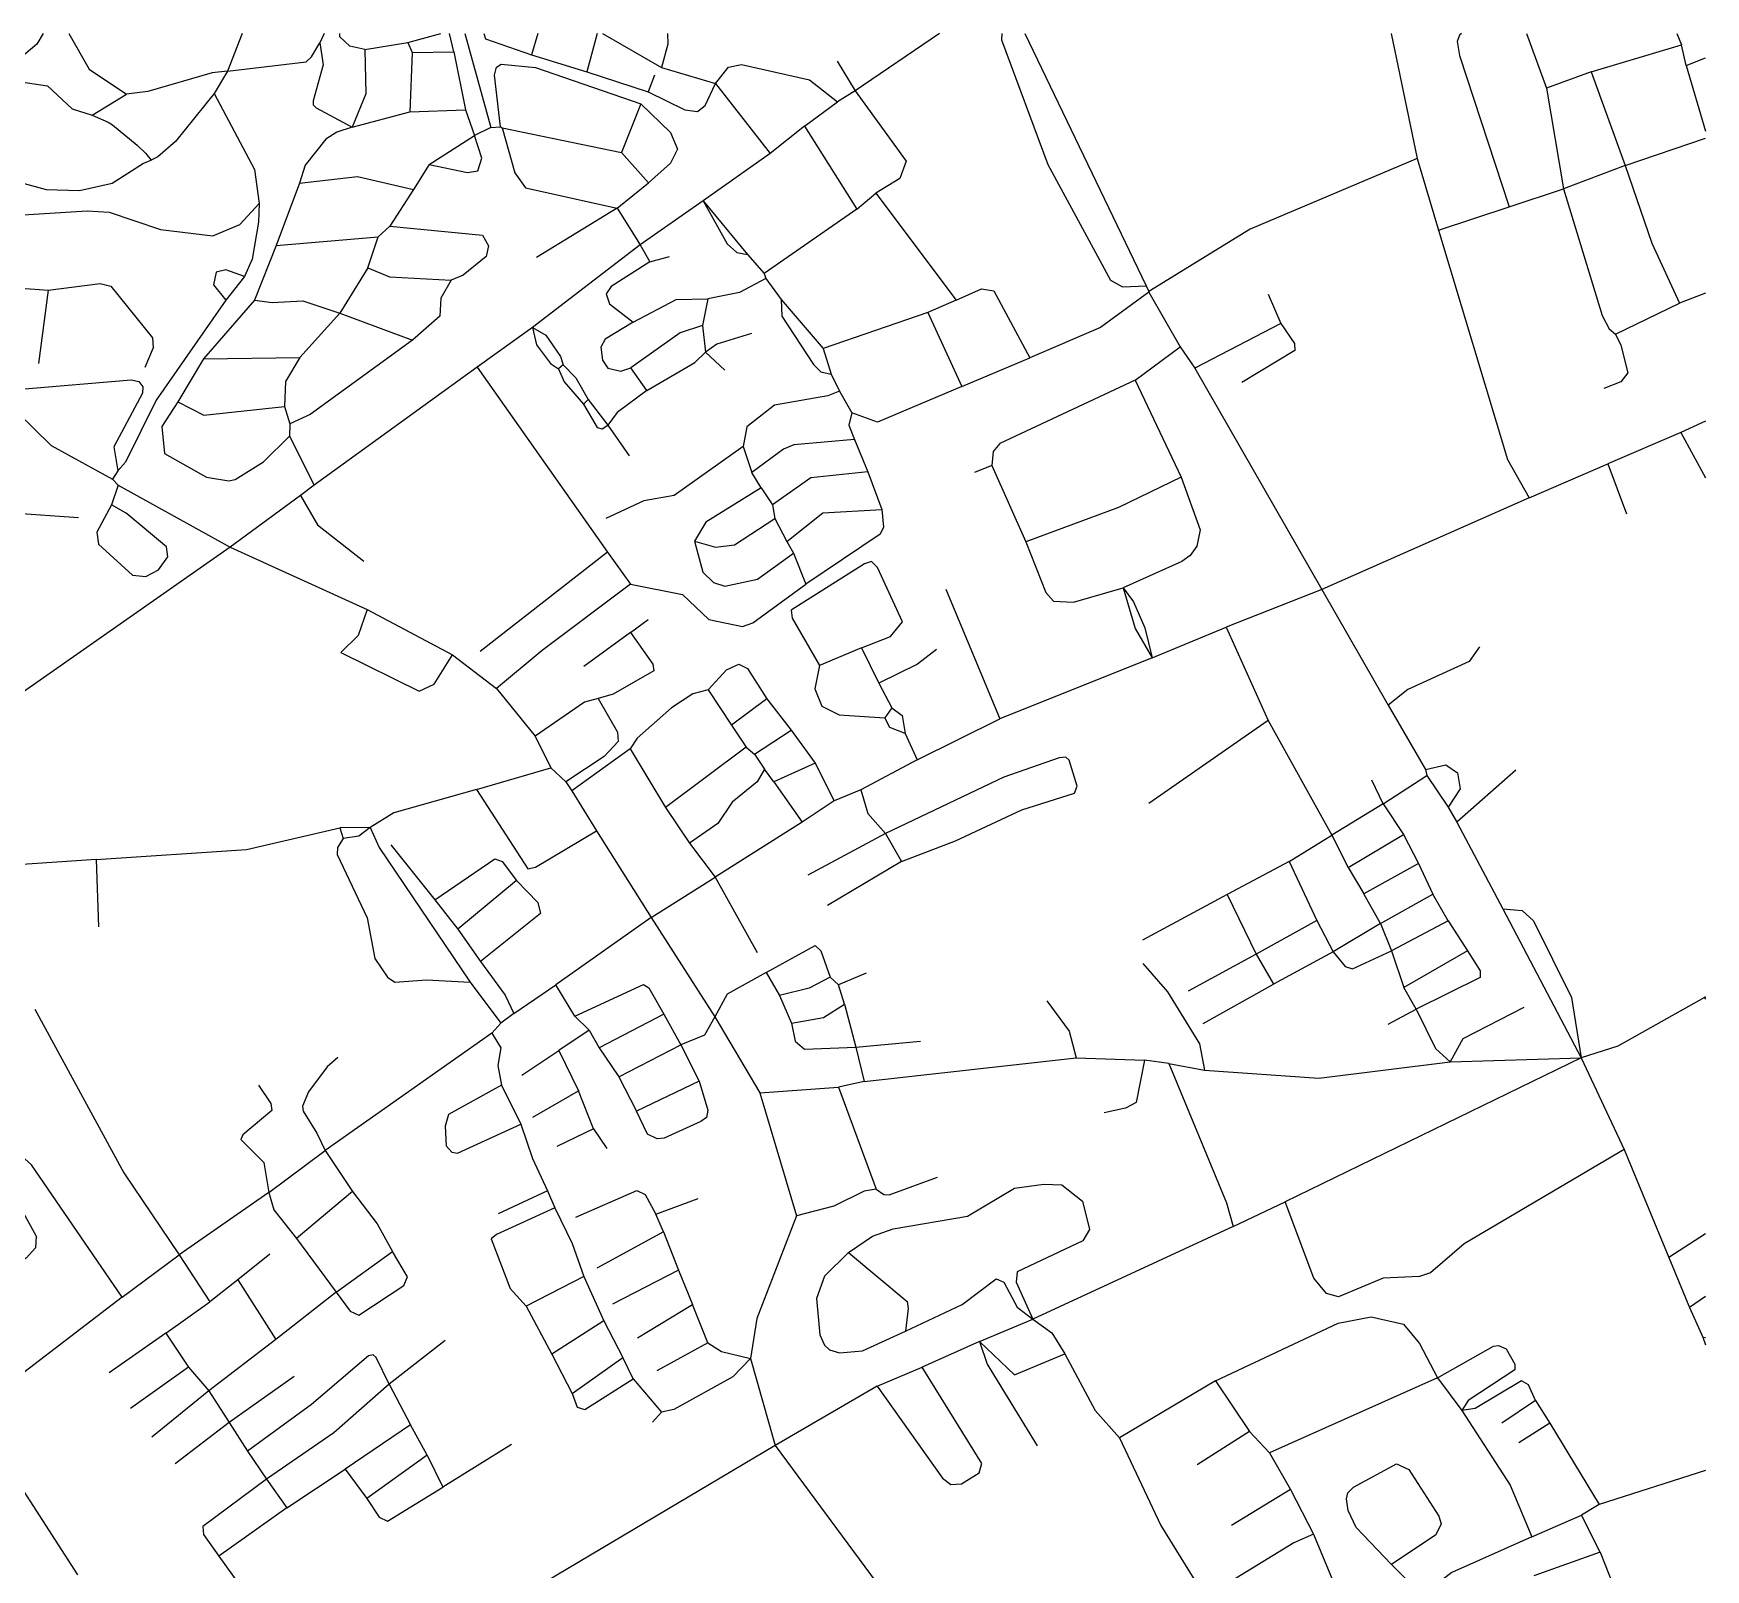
# Model space of a CAD drawing. Header units: inches. Extents: x 13512745 to 13520225, y 3664320 to 3668820.
# Drawn here: x 13518652 to 13520225, y 3667375 to 3668820 of the extents above; entities that cross this region are included whole.
import ezdxf

# ---------------------------------------------------------------- set-up
doc = ezdxf.new("R2010")
doc.units = ezdxf.units.IN
doc.header["$MEASUREMENT"] = 0

msp = doc.modelspace()

# ---------------------------------------------------------------- linework, layer by layer
for points in [[(13518661.5, 3668820), (13518655.7, 3668809.9), (13518617.5, 3668778)], [(13518685.8, 3668820), (13518704.7, 3668786.4), (13518739.9, 3668763)], [(13518848.6, 3668820), (13518835.1, 3668784.6)], [(13518926, 3668820), (13518921.8, 3668811.1)], [(13518964.2, 3668805), (13518950.1, 3668808), (13518940.7, 3668816.8), (13518940.6, 3668820)], [(13519004.7, 3668811.6), (13519035.7, 3668820)], [(13519047.7, 3668802.6), (13519043.7, 3668820)], [(13519058.3, 3668820), (13519082.7, 3668731.6)], [(13519076, 3668820), (13519077.6, 3668815), (13519120.8, 3668800)], [(13519126.9, 3668820), (13519120.8, 3668800)], [(13519182.6, 3668820), (13519172.9, 3668784)], [(13519187.7, 3668820), (13519243.3, 3668788)], [(13519248.9, 3668820), (13519249.2, 3668809.9), (13519243.3, 3668788)], [(13519504.8, 3668820), (13519425.2, 3668766.1)], [(13519563.4, 3668820), (13519563.1, 3668813.9), (13519606.7, 3668696.6), (13519665.5, 3668588), (13519676.9, 3668581.7), (13519699.2, 3668582.6)], [(13519585, 3668820), (13519699.2, 3668582.6)], [(13519929.4, 3668820), (13519953.9, 3668702.2)], [(13519995.6, 3668820), (13519993.9, 3668818.3), (13519991.6, 3668812.4), (13519993.8, 3668799.2), (13520040.6, 3668657)], [(13520056.8, 3668820), (13520075.7, 3668768.5)], [(13520198.1, 3668820), (13520202.5, 3668809.4)], [(13518835.1, 3668784.6), (13518908.9, 3668793.2), (13518914.1, 3668798.1), (13518921.8, 3668811.1)], [(13518921.8, 3668811.1), (13518925, 3668790.3), (13518915.6, 3668756.7), (13518915.5, 3668752.8), (13518918.3, 3668749.9), (13518952.2, 3668731.9)], [(13518964.2, 3668805), (13518965, 3668763.3), (13518952.2, 3668731.9)], [(13518964.2, 3668805), (13519004.7, 3668811.6)], [(13519004.7, 3668811.6), (13519008.7, 3668802.1)], [(13519008.7, 3668802.1), (13519006.4, 3668746.1)], [(13519008.7, 3668802.1), (13519047.7, 3668802.6)], [(13519047.7, 3668802.6), (13519058.8, 3668748)], [(13519120.8, 3668800), (13519172.9, 3668784)], [(13520117.7, 3668783.8), (13520202.5, 3668809.4)], [(13520207.1, 3668789.8), (13520202.5, 3668809.4)], [(13518835.1, 3668784.6), (13518820.6, 3668783), (13518760, 3668765.5), (13518739.9, 3668763)], [(13518835.1, 3668784.6), (13518822.4, 3668763.4)], [(13519091.7, 3668732.1), (13519086, 3668780.8), (13519088.1, 3668788.4), (13519092.4, 3668791), (13519124.6, 3668787.9), (13519223.8, 3668753.9)], [(13519172.9, 3668784), (13519230.7, 3668765)], [(13519243.3, 3668788), (13519294, 3668772.9)], [(13519294, 3668772.9), (13519306.3, 3668788.2), (13519318.3, 3668790.8), (13519382.5, 3668776.2), (13519408.7, 3668755.6)], [(13519408.3, 3668794), (13519425.2, 3668766.1)], [(13520117.7, 3668783.8), (13520075.7, 3668768.5)], [(13520117.7, 3668783.8), (13520149.6, 3668695.9)], [(13520207.1, 3668789.8), (13520225.2, 3668796.9)], [(13520207.1, 3668789.8), (13520225.2, 3668728.2)], [(13518617.5, 3668778), (13518665.5, 3668770.6), (13518688.8, 3668749.2), (13518707.8, 3668743)], [(13519236.7, 3668780.6), (13519230.7, 3668765)], [(13519230.7, 3668765), (13519265.2, 3668748.2), (13519277, 3668746.6), (13519284.3, 3668752.1), (13519294, 3668772.9)], [(13519294, 3668772.9), (13519345.4, 3668706.9)], [(13519425.2, 3668766.1), (13519408.7, 3668755.6)], [(13519425.2, 3668766.1), (13519473.2, 3668699.7), (13519467.3, 3668683.6), (13519444.7, 3668669.8)], [(13520075.7, 3668768.5), (13520091.6, 3668673.9)], [(13518707.8, 3668743), (13518739.9, 3668763)], [(13518822.4, 3668763.4), (13518785.9, 3668718.4), (13518769.4, 3668704), (13518763.1, 3668700.7)], [(13518822.4, 3668763.4), (13518860.4, 3668692), (13518864.6, 3668660)], [(13519223.8, 3668753.9), (13519205.4, 3668708.1)], [(13519223.8, 3668753.9), (13519251.6, 3668726.9), (13519258.1, 3668711.1), (13519251.5, 3668698), (13519230.8, 3668679.4)], [(13519377.7, 3668732.6), (13519408.7, 3668755.6)], [(13518707.8, 3668743), (13518722.8, 3668736.5), (13518726.7, 3668734), (13518749.9, 3668714.9), (13518757.7, 3668707.5), (13518763.1, 3668700.7)], [(13518952.2, 3668731.9), (13519006.4, 3668746.1)], [(13519006.4, 3668746.1), (13519058.8, 3668748)], [(13519058.8, 3668748), (13519067.2, 3668724.1)], [(13518573, 3668724.1), (13518640.3, 3668679.7), (13518664.3, 3668673.3), (13518695.6, 3668672.2), (13518726.6, 3668679.2), (13518755.8, 3668697.9), (13518763.1, 3668700.7)], [(13518952.2, 3668731.9), (13518937.7, 3668727.1), (13518927.5, 3668720.4), (13518908.1, 3668696.1), (13518902.8, 3668679)], [(13519024.5, 3668696.6), (13519067.2, 3668724.1)], [(13519024.5, 3668696.6), (13519060.6, 3668689.1), (13519070.3, 3668690.6), (13519074.1, 3668702.6), (13519067.2, 3668724.1)], [(13519082.7, 3668731.6), (13519067.2, 3668724.1)], [(13519082.7, 3668731.6), (13519091.7, 3668732.1)], [(13519091.7, 3668732.1), (13519093.2, 3668731.1)], [(13519093.2, 3668731.1), (13519105.3, 3668688.7), (13519115.3, 3668674.7), (13519201.5, 3668655.6)], [(13519093.2, 3668731.1), (13519205.4, 3668708.1)], [(13519377.7, 3668732.6), (13519345.4, 3668706.9)], [(13519377.7, 3668732.6), (13519426.8, 3668654.7)], [(13520149.6, 3668695.9), (13520225.2, 3668721.6)], [(13519205.4, 3668708.1), (13519230.8, 3668679.4)], [(13519345.4, 3668706.9), (13519282.4, 3668662.5)], [(13519024.5, 3668696.6), (13519009.9, 3668673.2)], [(13519953.9, 3668702.2), (13519796.8, 3668635.8), (13519701.7, 3668577.1)], [(13519953.9, 3668702.2), (13519974, 3668635)], [(13520149.6, 3668695.9), (13520091.6, 3668673.9)], [(13520149.6, 3668695.9), (13520174.8, 3668622.7), (13520200.6, 3668566.4)], [(13518902.8, 3668679), (13518880.6, 3668620.5)], [(13518902.8, 3668679), (13518957.1, 3668685.4), (13519009.9, 3668673.2)], [(13519009.9, 3668673.2), (13518987.7, 3668638.6)], [(13519201.5, 3668655.6), (13519230.8, 3668679.4)], [(13520040.6, 3668657), (13520091.6, 3668673.9)], [(13520091.6, 3668673.9), (13520128, 3668554.5), (13520134.7, 3668542.2), (13520140.5, 3668537)], [(13518592.7, 3668646.1), (13518703, 3668653.1), (13518723.5, 3668652), (13518771.8, 3668635.5), (13518821.2, 3668629.5), (13518846.6, 3668640.3), (13518864.6, 3668660)], [(13518864.6, 3668660), (13518864.2, 3668642.6), (13518858, 3668607.7), (13518850.8, 3668591.2)], [(13519201.5, 3668655.6), (13519125.7, 3668609.1)], [(13519201.5, 3668655.6), (13519223.2, 3668621.1)], [(13519282.4, 3668662.5), (13519223.2, 3668621.1)], [(13519282.4, 3668662.5), (13519324.2, 3668612.1)], [(13519282.4, 3668662.5), (13519305.1, 3668622), (13519314, 3668613.8), (13519324.2, 3668612.1)], [(13519426.8, 3668654.7), (13519444.7, 3668669.8)], [(13519444.7, 3668669.8), (13519520.5, 3668569.1)], [(13519974, 3668635), (13520040.6, 3668657)], [(13519426.8, 3668654.7), (13519339.7, 3668594.1)], [(13518880.6, 3668620.5), (13518976.7, 3668628.6)], [(13518967, 3668599.4), (13518976.7, 3668628.6)], [(13518987.7, 3668638.6), (13518976.7, 3668628.6)], [(13518987.7, 3668638.6), (13519074.9, 3668630.3), (13519080.5, 3668620.2), (13519078.4, 3668610.1), (13519056.7, 3668592.7), (13519045.2, 3668588)], [(13519974, 3668635), (13520038.9, 3668419.2), (13520059.2, 3668383.1)], [(13518880.6, 3668620.5), (13518860.4, 3668569)], [(13519223.2, 3668621.1), (13519121.8, 3668543.5)], [(13519223.2, 3668621.1), (13519232.2, 3668605.1)], [(13519232.2, 3668605.1), (13519250.7, 3668610.1)], [(13519324.2, 3668612.1), (13519339.7, 3668594.1)], [(13518850.8, 3668591.2), (13518833.3, 3668597.5), (13518824.3, 3668595.3), (13518821.9, 3668583.6), (13518833.3, 3668569.1)], [(13518967, 3668599.4), (13518940.7, 3668557)], [(13518967, 3668599.4), (13518987.3, 3668590.9), (13519045.2, 3668588)], [(13519232.2, 3668605.1), (13519195.8, 3668581.8), (13519191.2, 3668575.1), (13519194.4, 3668565.6), (13519216.4, 3668548.3)], [(13519339.7, 3668594.1), (13519341.2, 3668589.6)], [(13518616.8, 3668575.6), (13518645.2, 3668580.2), (13518666.2, 3668578.5)], [(13518666.2, 3668578.5), (13518657.2, 3668509.6)], [(13518666.2, 3668578.5), (13518715.1, 3668584.7), (13518725.2, 3668582.2), (13518764.5, 3668533.6), (13518765.1, 3668524.1), (13518757.2, 3668505.6)], [(13518850.8, 3668591.2), (13518833.3, 3668569.1)], [(13519045.2, 3668588), (13519035.7, 3668571), (13519034.6, 3668553.9), (13519009.1, 3668531.5)], [(13519341.2, 3668589.6), (13519316.6, 3668576.2), (13519286.8, 3668570.2)], [(13519341.2, 3668589.6), (13519355.7, 3668569.6)], [(13519520.5, 3668569.1), (13519544.1, 3668579.6), (13519555.9, 3668577.9), (13519589.7, 3668514.8)], [(13519699.2, 3668582.6), (13519701.7, 3668577.1)], [(13519701.7, 3668577.1), (13519701.7, 3668576.6)], [(13518833.3, 3668569.1), (13518767.7, 3668475.1), (13518739, 3668416.7), (13518731.7, 3668408.6)], [(13518860.4, 3668569), (13518812.5, 3668513.9)], [(13518860.4, 3668569), (13518877.1, 3668567), (13518905.7, 3668568.6), (13518940.7, 3668557)], [(13519216.4, 3668548.3), (13519256.9, 3668569.6), (13519286.8, 3668570.2)], [(13519286.8, 3668570.2), (13519281.7, 3668545.2)], [(13519355.7, 3668569.6), (13519356.5, 3668554), (13519386.2, 3668508.6), (13519392.9, 3668501.7), (13519402.7, 3668499.6)], [(13519355.7, 3668569.6), (13519395.2, 3668523.6)], [(13519520.5, 3668569.1), (13519493.7, 3668557.4)], [(13519701.7, 3668576.6), (13519656.2, 3668543.4), (13519589.7, 3668514.8)], [(13519701.7, 3668576.6), (13519731.2, 3668525.1)], [(13519813.7, 3668574.6), (13519825.6, 3668547.1)], [(13520140.5, 3668537), (13520200.6, 3668566.4)], [(13520225.2, 3668575.8), (13520200.6, 3668566.4)], [(13518940.7, 3668557), (13518903.1, 3668515.2)], [(13518940.7, 3668557), (13519009.1, 3668531.5)], [(13519216.4, 3668548.3), (13519190.1, 3668532.4), (13519186.2, 3668524.9), (13519187.8, 3668512.7), (13519192.8, 3668505.2), (13519204.8, 3668502.2), (13519214.4, 3668505.4)], [(13519493.7, 3668557.4), (13519395.2, 3668523.6)], [(13519493.7, 3668557.4), (13519525.8, 3668487.8)], [(13519825.6, 3668547.1), (13519744.7, 3668505.1)], [(13519825.6, 3668547.1), (13519838.7, 3668528.2), (13519838.9, 3668521.6), (13519789.2, 3668491.6)], [(13519009.1, 3668531.5), (13518912.6, 3668461.4), (13518893.7, 3668452.6)], [(13519121.8, 3668543.5), (13519069.8, 3668506)], [(13519121.8, 3668543.5), (13519125.5, 3668527), (13519138.9, 3668509.5), (13519146.2, 3668504.6)], [(13519121.8, 3668543.5), (13519134.5, 3668536), (13519148.1, 3668516.1), (13519150.7, 3668508.1)], [(13519281.7, 3668545.2), (13519260.7, 3668538.3), (13519214.4, 3668505.4)], [(13519281.7, 3668545.2), (13519284.7, 3668520.2)], [(13519327.7, 3668537.6), (13519295.2, 3668527.6), (13519284.7, 3668520.2)], [(13520140.5, 3668537), (13520145.7, 3668526.8), (13520152.2, 3668500.8), (13520145.7, 3668492.1), (13520129.7, 3668486.1)], [(13518812.5, 3668513.9), (13518788.2, 3668473.3)], [(13518812.5, 3668513.9), (13518903.1, 3668515.2)], [(13518903.1, 3668515.2), (13518889.4, 3668492.5), (13518888.6, 3668469)], [(13519229.3, 3668484), (13519274.6, 3668510.3), (13519284.7, 3668520.2)], [(13519284.7, 3668520.2), (13519302.7, 3668503.1)], [(13519395.2, 3668523.6), (13519402.7, 3668499.6)], [(13519525.8, 3668487.8), (13519589.7, 3668514.8)], [(13519688.8, 3668493.7), (13519731.2, 3668525.1)], [(13519731.2, 3668525.1), (13519744.7, 3668505.1)], [(13519069.8, 3668506), (13518916.6, 3668395)], [(13519069.8, 3668506), (13519192.5, 3668332.1)], [(13519150.7, 3668508.1), (13519146.2, 3668504.6)], [(13519146.2, 3668504.6), (13519151.6, 3668492.1), (13519169.7, 3668471.1)], [(13519150.7, 3668508.1), (13519162.5, 3668496.1), (13519174.2, 3668475.6)], [(13519229.3, 3668484), (13519214.4, 3668505.4)], [(13519402.7, 3668499.6), (13519410.7, 3668483.6)], [(13519744.7, 3668505.1), (13519864.3, 3668297)], [(13518621.4, 3668479.1), (13518640.4, 3668485.5), (13518744.4, 3668494.1), (13518751.6, 3668492.5), (13518755.2, 3668487.7), (13518755.1, 3668481.6), (13518728.1, 3668431), (13518731.7, 3668408.6)], [(13519229.3, 3668484), (13519201.5, 3668463.4), (13519192.8, 3668451.6)], [(13519410.7, 3668483.6), (13519399.5, 3668479.1), (13519349.6, 3668470.2), (13519323.6, 3668449.9), (13519320.1, 3668431.5)], [(13519410.7, 3668483.6), (13519422.2, 3668463.1)], [(13519525.8, 3668487.8), (13519446.4, 3668454.4), (13519422.2, 3668463.1)], [(13519688.8, 3668493.7), (13519561.5, 3668434.1), (13519555.2, 3668426.6), (13519553.9, 3668413.6)], [(13519688.8, 3668493.7), (13519731.9, 3668402.6)], [(13518621.4, 3668479.1), (13518669, 3668432.4), (13518726.7, 3668400.6)], [(13518788.2, 3668473.3), (13518773.2, 3668450.2), (13518775.6, 3668424.9), (13518815.1, 3668402.6), (13518836.2, 3668399), (13518842.3, 3668400.4), (13518868.7, 3668417), (13518893.2, 3668441.1)], [(13518788.2, 3668473.3), (13518812.7, 3668460.8), (13518888.6, 3668469)], [(13518888.6, 3668469), (13518893.7, 3668452.6)], [(13519174.2, 3668475.6), (13519169.7, 3668471.1)], [(13519169.7, 3668471.1), (13519182.8, 3668449.3), (13519187.4, 3668447.9), (13519192.8, 3668451.6)], [(13519174.2, 3668475.6), (13519192.8, 3668451.6)], [(13518893.7, 3668452.6), (13518893.2, 3668441.1)], [(13519192.8, 3668451.6), (13519212.7, 3668422.6)], [(13519422.2, 3668463.1), (13519419.4, 3668451.5), (13519424.7, 3668438.1)], [(13520225.2, 3668455.2), (13520202.1, 3668444.7)], [(13518545.2, 3668440.8), (13518563.4, 3668396.3), (13518584.2, 3668381.3), (13518632.3, 3668369), (13518694.7, 3668364.6)], [(13518893.2, 3668441.1), (13518916.6, 3668395)], [(13519424.7, 3668438.1), (13519367.7, 3668433.1), (13519357.8, 3668428.8), (13519328.3, 3668407)], [(13519424.7, 3668438.1), (13519437.4, 3668407.6)], [(13520202.1, 3668444.7), (13520133.2, 3668415)], [(13520202.1, 3668444.7), (13520225.2, 3668402)], [(13519320.1, 3668431.5), (13519255.1, 3668385.4), (13519226.6, 3668380.2), (13519190.7, 3668363.6)], [(13519320.1, 3668431.5), (13519328.3, 3668407)], [(13518731.7, 3668408.6), (13518726.7, 3668400.6)], [(13519336.9, 3668392.6), (13519328.3, 3668407)], [(13519437.4, 3668407.6), (13519383.8, 3668401.9), (13519347.7, 3668376.6)], [(13519437.4, 3668407.6), (13519450.4, 3668372.1)], [(13519553.9, 3668413.6), (13519537.7, 3668407.1)], [(13519553.9, 3668413.6), (13519585.8, 3668341.7)], [(13520059.2, 3668383.1), (13520133.2, 3668415)], [(13520133.2, 3668415), (13520150.9, 3668368.1)], [(13518732.2, 3668395.1), (13518725.7, 3668376.6)], [(13518726.7, 3668400.6), (13518732.2, 3668395.1)], [(13518732.2, 3668395.1), (13518837.4, 3668336.7)], [(13518916.6, 3668395), (13518903.5, 3668385.3)], [(13519336.9, 3668392.6), (13519284.9, 3668360.4), (13519274.2, 3668342.4)], [(13519336.9, 3668392.6), (13519347.7, 3668376.6)], [(13519731.9, 3668402.6), (13519673.1, 3668374.2), (13519585.8, 3668341.7)], [(13519731.9, 3668402.6), (13519750, 3668352.9), (13519746.8, 3668337.6), (13519740.4, 3668328.9), (13519732.6, 3668323.4), (13519677.3, 3668298.5)], [(13518725.7, 3668376.6), (13518712.1, 3668350.7), (13518713.6, 3668339.5), (13518745.5, 3668310.5), (13518758, 3668309.1), (13518770.1, 3668315.3), (13518778.9, 3668327.7), (13518777.7, 3668336.9), (13518739.6, 3668368.8), (13518725.7, 3668376.6)], [(13518903.5, 3668385.3), (13518837.4, 3668336.7)], [(13518903.5, 3668385.3), (13518919.5, 3668357.8), (13518963.2, 3668323.6)], [(13519347.7, 3668376.6), (13519349.7, 3668363.6)], [(13520059.2, 3668383.1), (13519864.3, 3668297)], [(13519274.2, 3668342.4), (13519294, 3668336.8), (13519311.7, 3668339), (13519349.7, 3668363.6)], [(13519349.7, 3668363.6), (13519361.2, 3668342)], [(13519361.2, 3668342), (13519394.8, 3668368.9), (13519450.4, 3668372.1)], [(13519450.4, 3668372.1), (13519451.9, 3668355.6), (13519449, 3668349.1), (13519378.9, 3668301.8)], [(13519274.2, 3668342.4), (13519282.1, 3668313.1), (13519292, 3668303.6), (13519302.6, 3668300.2), (13519333.4, 3668306.7), (13519367.5, 3668331.1)], [(13519361.2, 3668342), (13519367.5, 3668331.1)], [(13519585.8, 3668341.7), (13519604.7, 3668294.1), (13519612, 3668285.8), (13519630.7, 3668285.1), (13519677.3, 3668298.5)], [(13518837.4, 3668336.7), (13518602, 3668172.2)], [(13518837.4, 3668336.7), (13518966.3, 3668278.1)], [(13519192.5, 3668332.1), (13519072.7, 3668238.6)], [(13519192.5, 3668332.1), (13519214.1, 3668302)], [(13519367.5, 3668331.1), (13519378.9, 3668301.8)], [(13519431.3, 3668242.1), (13519458.5, 3668252.6), (13519469.9, 3668266.5), (13519446.3, 3668317.7), (13519440.7, 3668323.2), (13519434.1, 3668321.2), (13519365.2, 3668277.5), (13519366.2, 3668270.1), (13519391.7, 3668225.4)], [(13519214.1, 3668302), (13519130.8, 3668239.4), (13519088.1, 3668203.8)], [(13519214.1, 3668302), (13519262.9, 3668292.3), (13519287.8, 3668268.8), (13519319.5, 3668262), (13519329.1, 3668265.7), (13519378.9, 3668301.8)], [(13519510.7, 3668297.1), (13519561.5, 3668175.2)], [(13519677.3, 3668298.5), (13519687.2, 3668285.2), (13519697.8, 3668260.7), (13519704.8, 3668232.5)], [(13519677.3, 3668298.5), (13519688.8, 3668260.2), (13519704.8, 3668232.5)], [(13519864.3, 3668297), (13519774.4, 3668261.6)], [(13519864.3, 3668297), (13519926.7, 3668188.1)], [(13518966.3, 3668278.1), (13518957.7, 3668253.7), (13518941.4, 3668237.8)], [(13518966.3, 3668278.1), (13519046.7, 3668235.6)], [(13519214.1, 3668256.5), (13519230.7, 3668268.6)], [(13519214.1, 3668256.5), (13519170.2, 3668224.6)], [(13519214.1, 3668256.5), (13519235, 3668226.7), (13519235.9, 3668220.3), (13519197.6, 3668198.4), (13519183.6, 3668194.3)], [(13519704.8, 3668232.5), (13519774.4, 3668261.6)], [(13519774.4, 3668261.6), (13519813.8, 3668173.6)], [(13518941.4, 3668237.8), (13519015.1, 3668201.2), (13519029.4, 3668208), (13519046.7, 3668235.6)], [(13519046.7, 3668235.6), (13519088.1, 3668203.8)], [(13519431.3, 3668242.1), (13519391.7, 3668225.4)], [(13519431.3, 3668242.1), (13519447.5, 3668208.7)], [(13519501.7, 3668240.6), (13519484.1, 3668226.7), (13519447.5, 3668208.7)], [(13519704.8, 3668232.5), (13519561.5, 3668175.2)], [(13520012.7, 3668243.1), (13520003, 3668229.3), (13519945.1, 3668202.8), (13519926.7, 3668188.1)], [(13519287.2, 3668202.4), (13519304.2, 3668221.5), (13519315.8, 3668226.8), (13519324, 3668222.5), (13519342.4, 3668194)], [(13519391.7, 3668225.4), (13519387.5, 3668203.4), (13519393.9, 3668187.3), (13519410.2, 3668179.1), (13519453.2, 3668176.1)], [(13519088.1, 3668203.8), (13519124.2, 3668159.1)], [(13519287.2, 3668202.4), (13519272.8, 3668198.8), (13519252.7, 3668185.6), (13519220.3, 3668157), (13519213.7, 3668146.9)], [(13519287.2, 3668202.4), (13519308.9, 3668169.2)], [(13519447.5, 3668208.7), (13519459.7, 3668185.6)], [(13519183.6, 3668194.3), (13519170.7, 3668191), (13519124.2, 3668159.1)], [(13519183.6, 3668194.3), (13519201.8, 3668162.7), (13519202.3, 3668153.8), (13519189.3, 3668139.9), (13519153.2, 3668116.1)], [(13519342.4, 3668194), (13519308.9, 3668169.2)], [(13519342.4, 3668194), (13519365.3, 3668164.7)], [(13519459.7, 3668185.6), (13519453.2, 3668176.1)], [(13519459.7, 3668185.6), (13519469.7, 3668178.4), (13519472.4, 3668161.4)], [(13519926.7, 3668188.1), (13519961.7, 3668127.6)], [(13519308.9, 3668169.2), (13519322.7, 3668148.6)], [(13519472.4, 3668161.4), (13519457.9, 3668167.1), (13519453.2, 3668176.1)], [(13519483.7, 3668136.6), (13519561.5, 3668175.2)], [(13519813.8, 3668173.6), (13519701.7, 3668095.6)], [(13519813.8, 3668173.6), (13519873.8, 3668065.7)], [(13519124.2, 3668159.1), (13519139.2, 3668129.1)], [(13519330.7, 3668142.1), (13519365.3, 3668164.7)], [(13519365.3, 3668164.7), (13519387.7, 3668133.5)], [(13519472.4, 3668161.4), (13519483.7, 3668136.6)], [(13519213.7, 3668146.9), (13519158.7, 3668107.6)], [(13519213.7, 3668146.9), (13519246.8, 3668092)], [(13519322.7, 3668148.6), (13519246.8, 3668092)], [(13519322.7, 3668148.6), (13519330.7, 3668142.1)], [(13519330.7, 3668142.1), (13519340.2, 3668127.8)], [(13519483.7, 3668136.6), (13519430.7, 3668108.6)], [(13519468.9, 3668041.2), (13519519.7, 3668060.6), (13519582.2, 3668089.5), (13519631.7, 3668105.2), (13519634.2, 3668111.9), (13519626.6, 3668136.4), (13519623.5, 3668139.2), (13519617.2, 3668138.7), (13519565.2, 3668120.5), (13519454, 3668067.3)], [(13519069.3, 3668108.8), (13519139.2, 3668129.1)], [(13519139.2, 3668129.1), (13519153.2, 3668116.1)], [(13519340.2, 3668127.8), (13519333.3, 3668116), (13519309.6, 3668096.8), (13519296.3, 3668076.8), (13519269.6, 3668058.3)], [(13519348.8, 3668116.1), (13519340.2, 3668127.8)], [(13519387.7, 3668133.5), (13519348.8, 3668116.1)], [(13519387.7, 3668133.5), (13519405.7, 3668098.1)], [(13519921.9, 3668095.2), (13519963.2, 3668122.1)], [(13519961.7, 3668127.6), (13519981, 3668132), (13519991.9, 3668124.5), (13519994.4, 3668109.5), (13519983.2, 3668092.1)], [(13519961.7, 3668127.6), (13519963.2, 3668122.1)], [(13519963.2, 3668122.1), (13519983.2, 3668092.1)], [(13520046.7, 3668127.1), (13519991.2, 3668078.1)], [(13519069.3, 3668108.8), (13518991.3, 3668086.8), (13518969, 3668073)], [(13519069.3, 3668108.8), (13519117.5, 3668034.3), (13519124.7, 3668035.6), (13519181.9, 3668070)], [(13519153.2, 3668116.1), (13519158.7, 3668107.6)], [(13519158.7, 3668107.6), (13519181.9, 3668070)], [(13519348.8, 3668116.1), (13519375.4, 3668078)], [(13519430.7, 3668108.6), (13519405.7, 3668098.1)], [(13519430.7, 3668108.6), (13519437.3, 3668086.2), (13519454, 3668067.3)], [(13519921.9, 3668095.2), (13519911.2, 3668117.6)], [(13519246.8, 3668092), (13519269.6, 3668058.3)], [(13519405.7, 3668098.1), (13519375.4, 3668078)], [(13519921.9, 3668095.2), (13519873.8, 3668065.7)], [(13519921.9, 3668095.2), (13519941.1, 3668066.3)], [(13519983.2, 3668092.1), (13519991.2, 3668078.1)], [(13519375.4, 3668078), (13519293.8, 3668026.4)], [(13519991.2, 3668078.1), (13520034.7, 3667996.6)], [(13518711.5, 3668043), (13518852.8, 3668052.3), (13518940.7, 3668072.6)], [(13518943.7, 3668062.6), (13518938.5, 3668054.2), (13518938, 3668047.7), (13518966.4, 3667988), (13518973.6, 3667949.8), (13518985.4, 3667932.1), (13518992.5, 3667927.4), (13519022.2, 3667929.7), (13519063.2, 3667927.4)], [(13518969, 3668073), (13518940.7, 3668072.6)], [(13518940.7, 3668072.6), (13518943.7, 3668062.6)], [(13518969, 3668073), (13518958.5, 3668065), (13518943.7, 3668062.6)], [(13518969, 3668073), (13518977.5, 3668054.2), (13519063.2, 3667927.4)], [(13519181.9, 3668070), (13519233.4, 3667988.5)], [(13519269.6, 3668058.3), (13519293.8, 3668026.4)], [(13519454, 3668067.3), (13519380.7, 3668028.1)], [(13519454, 3668067.3), (13519468.9, 3668041.2)], [(13519833.6, 3668041), (13519873.8, 3668065.7)], [(13519873.8, 3668065.7), (13519889.1, 3668035.4)], [(13519889.1, 3668035.4), (13519941.1, 3668066.3)], [(13519941.1, 3668066.3), (13519955.1, 3668039.2)], [(13518711.5, 3668043), (13518461.2, 3668026.1)], [(13518711.5, 3668043), (13518713.7, 3667979.6)], [(13518988.7, 3668056.6), (13519030.1, 3668005)], [(13519030.1, 3668005), (13519086.5, 3668043.5), (13519093.4, 3668041), (13519106.7, 3668023.2)], [(13519233.4, 3667988.5), (13519293.8, 3668026.4)], [(13519293.8, 3668026.4), (13519333.2, 3667955.6)], [(13519468.9, 3668041.2), (13519399.2, 3667999.6)], [(13519833.6, 3668041), (13519775.3, 3668010)], [(13519833.6, 3668041), (13519859.7, 3667985.5)], [(13519889.1, 3668035.4), (13519903.9, 3668010.7)], [(13519955.1, 3668039.2), (13519903.9, 3668010.7)], [(13519955.1, 3668039.2), (13519968.8, 3668010.4)], [(13519106.7, 3668023.2), (13519051.5, 3667977.5)], [(13519106.7, 3668023.2), (13519127, 3668002.6), (13519129.4, 3667992.2), (13519072.8, 3667947)], [(13519919.4, 3667982.7), (13519903.9, 3668010.7)], [(13519030.1, 3668005), (13519051.5, 3667977.5)], [(13519775.3, 3668010), (13519695.7, 3667967.1)], [(13519775.3, 3668010), (13519802.6, 3667953.9)], [(13519919.4, 3667982.7), (13519968.8, 3668010.4)], [(13519983.2, 3667985.1), (13519968.8, 3668010.4)], [(13520034.7, 3667996.6), (13520108.2, 3667856.3)], [(13520034.7, 3667996.6), (13520052.9, 3667994.9), (13520063.5, 3667985.2), (13520099.1, 3667913.2), (13520108.2, 3667856.3)], [(13519233.4, 3667988.5), (13519143.9, 3667925)], [(13519233.4, 3667988.5), (13519293.4, 3667895)], [(13519859.7, 3667985.5), (13519802.6, 3667953.9)], [(13519859.7, 3667985.5), (13519874.9, 3667956)], [(13519919.4, 3667982.7), (13519874.9, 3667956)], [(13519919.4, 3667982.7), (13519929.8, 3667957)], [(13519983.2, 3667985.1), (13519929.8, 3667957)], [(13519983.2, 3667985.1), (13520001.4, 3667956.9)], [(13519051.5, 3667977.5), (13519072.8, 3667947)], [(13519341.6, 3667936.8), (13519387.6, 3667962), (13519393.2, 3667957.1), (13519401.7, 3667932.1)], [(13519802.6, 3667953.9), (13519738.7, 3667919.1)], [(13519802.6, 3667953.9), (13519818.7, 3667925.8)], [(13519874.9, 3667956), (13519818.7, 3667925.8)], [(13519874.9, 3667956), (13519886.4, 3667942.4), (13519893.2, 3667940), (13519929.8, 3667957)], [(13519929.8, 3667957), (13519941.5, 3667922.5)], [(13520001.4, 3667956.9), (13519941.5, 3667922.5)], [(13520001.4, 3667956.9), (13520013.4, 3667938.3), (13520013.4, 3667931.9), (13519952.9, 3667902.3)], [(13519072.8, 3667947), (13519096.1, 3667915.2), (13519104.2, 3667898.1)], [(13519341.6, 3667936.8), (13519304.9, 3667916.3), (13519293.4, 3667895)], [(13519341.6, 3667936.8), (13519354.3, 3667914.9)], [(13519401.7, 3667932.1), (13519382, 3667921.9), (13519354.3, 3667914.9)], [(13519401.7, 3667932.1), (13519409.7, 3667925.1)], [(13519435.7, 3667936.1), (13519409.7, 3667925.1)], [(13519696, 3667945.1), (13519719.1, 3667918.6), (13519749.1, 3667869.6), (13519754.1, 3667844.9)], [(13519063.2, 3667927.4), (13519092.2, 3667889.1)], [(13519104.2, 3667898.1), (13519143.9, 3667925)], [(13519161.7, 3667895.7), (13519143.9, 3667925)], [(13519161.7, 3667895.7), (13519226.1, 3667925.4), (13519231.2, 3667922.1), (13519245.3, 3667897.3)], [(13519415.4, 3667906.8), (13519409.7, 3667925.1)], [(13519752.7, 3667888.6), (13519818.7, 3667925.8)], [(13519952.9, 3667902.3), (13519941.5, 3667922.5)], [(13518653.7, 3667902.1), (13518737.5, 3667748.3), (13518789.4, 3667671)], [(13519354.3, 3667914.9), (13519365.6, 3667889)], [(13519365.6, 3667889), (13519395.6, 3667894.2), (13519415.4, 3667906.8)], [(13519415.4, 3667906.8), (13519426.1, 3667866.5)], [(13519605.7, 3667910.1), (13519626.7, 3667881.4), (13519633.3, 3667856.3)], [(13519926.7, 3667888.1), (13519952.9, 3667902.3)], [(13519952.9, 3667902.3), (13519971.3, 3667865.2), (13519985.1, 3667852.7)], [(13520054.2, 3667903.6), (13519996.8, 3667874.2), (13519985.1, 3667852.7)], [(13520224.3, 3667913.2), (13520142.7, 3667867.5), (13520108.2, 3667856.3)], [(13520225.2, 3667913.7), (13520224.3, 3667913.2)], [(13520224.3, 3667913.2), (13520225.2, 3667911.6)], [(13519083.7, 3667879.6), (13519092.2, 3667889.1)], [(13519104.2, 3667898.1), (13519092.2, 3667889.1)], [(13519175.1, 3667882.5), (13519161.7, 3667895.7)], [(13519245.3, 3667897.3), (13519184.5, 3667865.8)], [(13519245.3, 3667897.3), (13519261.5, 3667868.7)], [(13519293.4, 3667895), (13519283.6, 3667877.8), (13519261.5, 3667868.7)], [(13519293.4, 3667895), (13519335.8, 3667823.4)], [(13519365.6, 3667889), (13519368.9, 3667872.2), (13519377.8, 3667864.4), (13519426.1, 3667866.5)], [(13519083.7, 3667879.6), (13518926.8, 3667769.3)], [(13519083.7, 3667879.6), (13519091.9, 3667865.9), (13519089.2, 3667849.2), (13519092.8, 3667830.6)], [(13519175.1, 3667882.5), (13519146.6, 3667863.3)], [(13519175.1, 3667882.5), (13519184.5, 3667865.8)], [(13519426.1, 3667866.5), (13519486.7, 3667872.1)], [(13518938.7, 3667856.6), (13518928.7, 3667848), (13518911, 3667824.3), (13518905.4, 3667811), (13518906.1, 3667806.3), (13518918.9, 3667785.5), (13518926.8, 3667769.3)], [(13519111.7, 3667840.1), (13519146.6, 3667863.3)], [(13519146.6, 3667863.3), (13519165, 3667825.2)], [(13519184.5, 3667865.8), (13519203.1, 3667838.6)], [(13519203.1, 3667838.6), (13519261.5, 3667868.7)], [(13519261.5, 3667868.7), (13519278.5, 3667834.3)], [(13519426.1, 3667866.5), (13519433.8, 3667834.2)], [(13519433.8, 3667834.2), (13519633.3, 3667856.3)], [(13519633.3, 3667856.3), (13519697.6, 3667854.1)], [(13519697.6, 3667854.1), (13519689.8, 3667814.4), (13519679.5, 3667809), (13519659.7, 3667804.6)], [(13519720.3, 3667850.9), (13519697.6, 3667854.1)], [(13520108.2, 3667856.3), (13519829.9, 3667720.8)], [(13519985.1, 3667852.7), (13520108.2, 3667856.3)], [(13520108.2, 3667856.3), (13520148.6, 3667770)], [(13519203.1, 3667838.6), (13519219.8, 3667806.1)], [(13519720.3, 3667850.9), (13519774.6, 3667720.1), (13519780.9, 3667697.8)], [(13519720.3, 3667850.9), (13519754.1, 3667844.9)], [(13519754.1, 3667844.9), (13519861.6, 3667837.3), (13519985.1, 3667852.7)], [(13518864.2, 3667830.6), (13518875.8, 3667813.5), (13518876.6, 3667806.8), (13518849.4, 3667784), (13518847.6, 3667779.7), (13518869.1, 3667758), (13518873.9, 3667729.7)], [(13519092.8, 3667830.6), (13519042.7, 3667803.2), (13519039.7, 3667792.1), (13519040.6, 3667773.7), (13519046, 3667767.5), (13519051.3, 3667766.7), (13519111, 3667794.1)], [(13519092.8, 3667830.6), (13519111, 3667794.1)], [(13519122.2, 3667800.6), (13519165, 3667825.2)], [(13519179.3, 3667789.5), (13519165, 3667825.2)], [(13519278.5, 3667834.3), (13519286.8, 3667807.1), (13519285.4, 3667800.3), (13519280.2, 3667796.5), (13519245.8, 3667780.9), (13519239, 3667780.1), (13519230, 3667784.7), (13519219.8, 3667806.1)], [(13519278.5, 3667834.3), (13519219.8, 3667806.1)], [(13519335.8, 3667823.4), (13519409.6, 3667828.7)], [(13519335.8, 3667823.4), (13519370.1, 3667707.7)], [(13519433.8, 3667834.2), (13519409.6, 3667828.7)], [(13519409.6, 3667828.7), (13519445, 3667732.9)], [(13519111, 3667794.1), (13519121.7, 3667761.6), (13519136, 3667731.3)], [(13519179.3, 3667789.5), (13519144.7, 3667773.1)], [(13519179.3, 3667789.5), (13519191.7, 3667771.1)], [(13518735.9, 3667631.3), (13518650.6, 3667755.6), (13518644.2, 3667761.3), (13518638.1, 3667762.3), (13518628.6, 3667758.3), (13518625, 3667743.6), (13518655, 3667688.6), (13518654.2, 3667677.5), (13518645.7, 3667668), (13518543.7, 3667602.1)], [(13518873.9, 3667729.7), (13518926.8, 3667769.3)], [(13518926.8, 3667769.3), (13518952.5, 3667730.5)], [(13520148.6, 3667770), (13519998.2, 3667681.5), (13519966.6, 3667654.2), (13519956.2, 3667650.8), (13519922, 3667649), (13519880.1, 3667631.5), (13519868.8, 3667634.8), (13519856.9, 3667649.2), (13519829.9, 3667720.8)], [(13520148.6, 3667770), (13520190.7, 3667668.6)], [(13519445, 3667732.9), (13519452.2, 3667727.8), (13519457.3, 3667727.5), (13519502.7, 3667744.1)], [(13518873.9, 3667729.7), (13518789.4, 3667671)], [(13518873.9, 3667729.7), (13518878.6, 3667713.3), (13518899.8, 3667686.4)], [(13518952.5, 3667730.5), (13518899.8, 3667686.4)], [(13518952.5, 3667730.5), (13518975.6, 3667700.1), (13518990.3, 3667674.3)], [(13519136, 3667731.3), (13519089.7, 3667709.6)], [(13519136, 3667731.3), (13519142.7, 3667715.3)], [(13519162.7, 3667706.6), (13519219.9, 3667731.5), (13519227.9, 3667727.7), (13519237.9, 3667709.3)], [(13519445, 3667732.9), (13519433.7, 3667730.9), (13519405.4, 3667716.7), (13519370.1, 3667707.7)], [(13519419.1, 3667673.3), (13519441.8, 3667688.7), (13519461.2, 3667695.6), (13519531, 3667707.4), (13519575.3, 3667733.9), (13519602.9, 3667737.5), (13519619.6, 3667736.9), (13519639.1, 3667721.5), (13519645.8, 3667694.8), (13519639.6, 3667684.1), (13519577.6, 3667655.1), (13519576.8, 3667645.2), (13519592.5, 3667610.4)], [(13519142.7, 3667715.3), (13519088.1, 3667690.3), (13519083.1, 3667686), (13519100.9, 3667639.5), (13519115.8, 3667622.8)], [(13519142.7, 3667715.3), (13519159.1, 3667681.6), (13519170.2, 3667650.8)], [(13519237.9, 3667709.3), (13519277.7, 3667724.1)], [(13519780.9, 3667697.8), (13519829.9, 3667720.8)], [(13519245, 3667692.7), (13519237.9, 3667709.3)], [(13519370.1, 3667707.7), (13519332.7, 3667611.1), (13519327, 3667573.7)], [(13519780.9, 3667697.8), (13519592.5, 3667610.4)], [(13518899.8, 3667686.4), (13518937.3, 3667636.1)], [(13519245, 3667692.7), (13519182.2, 3667658.6)], [(13519245, 3667692.7), (13519259.1, 3667656.5)], [(13520225.3, 3667690.7), (13520190.7, 3667668.6)], [(13518735.9, 3667631.3), (13518789.4, 3667671)], [(13518789.4, 3667671), (13518818.3, 3667626.9)], [(13518874.7, 3667671.6), (13518844.8, 3667647.6)], [(13518937.3, 3667636.1), (13518950.4, 3667618.2), (13518958.6, 3667614.4), (13519000.7, 3667642.1), (13519004.2, 3667650.3), (13518990.3, 3667674.3)], [(13518937.3, 3667636.1), (13518990.3, 3667674.3)], [(13519419.1, 3667673.3), (13519396.5, 3667651.1), (13519388.9, 3667630.1), (13519392.1, 3667595.9), (13519396.5, 3667586), (13519401.2, 3667581.7), (13519410.6, 3667579), (13519432.2, 3667580.8), (13519472.8, 3667599.3)], [(13519419.1, 3667673.3), (13519474.2, 3667627.3), (13519475.2, 3667620.5), (13519472.8, 3667599.3)], [(13520190.7, 3667668.6), (13520210.2, 3667621.6)], [(13519170.2, 3667650.8), (13519115.8, 3667622.8)], [(13519170.2, 3667650.8), (13519188.8, 3667609)], [(13519259.1, 3667656.5), (13519197.2, 3667624.6)], [(13519259.1, 3667656.5), (13519272.2, 3667624.3)], [(13518844.8, 3667647.6), (13518818.3, 3667626.9)], [(13518844.8, 3667647.6), (13518880.5, 3667591.3)], [(13518937.3, 3667636.1), (13518880.5, 3667591.3)], [(13519472.8, 3667599.3), (13519526.1, 3667624.3), (13519557.9, 3667648.4), (13519565.2, 3667645.4), (13519577.6, 3667621.9), (13519592.5, 3667610.4)], [(13518735.9, 3667631.3), (13518594.9, 3667523.4)], [(13518776.8, 3667597.5), (13518818.3, 3667626.9)], [(13519115.8, 3667622.8), (13519140.1, 3667577.6)], [(13519220.7, 3667593.1), (13519272.2, 3667624.3)], [(13519286.7, 3667588.3), (13519272.2, 3667624.3)], [(13520225.3, 3667631.9), (13520210.2, 3667621.6)], [(13520210.2, 3667621.6), (13520222.7, 3667593.6)], [(13519188.8, 3667609), (13519140.1, 3667577.6)], [(13519188.8, 3667609), (13519206.7, 3667574.6)], [(13519542.3, 3667589.4), (13519592.5, 3667610.4)], [(13519592.5, 3667610.4), (13519610.2, 3667597.7), (13519622.5, 3667577.8)], [(13519764.2, 3667552.4), (13519879.6, 3667606.7), (13519910.8, 3667612.6), (13519941, 3667605.9), (13519956.2, 3667587.6), (13519973.2, 3667555.3)], [(13518776.8, 3667597.5), (13518723.7, 3667560.1)], [(13518776.8, 3667597.5), (13518798.4, 3667565.5)], [(13518880.5, 3667591.3), (13518817.4, 3667543.1)], [(13519039.7, 3667590.6), (13518987, 3667549.4)], [(13519286.7, 3667588.3), (13519238.7, 3667562.1)], [(13519286.7, 3667588.3), (13519299.6, 3667580), (13519327, 3667573.7)], [(13519542.3, 3667589.4), (13519488.4, 3667565.4)], [(13519542.3, 3667589.4), (13519575.3, 3667558.1), (13519622.5, 3667577.8)], [(13519542.3, 3667589.4), (13519549.5, 3667568.3), (13519596.7, 3667491.5)], [(13520222.7, 3667593.6), (13520225.3, 3667586.3)], [(13520222.7, 3667593.6), (13520225.3, 3667593.4)], [(13518987, 3667549.4), (13518974.8, 3667574.6), (13518971.9, 3667576.9), (13518967.5, 3667576.2), (13518914.1, 3667530.4), (13518853.7, 3667486.5)], [(13519140.1, 3667577.6), (13519159, 3667540.7)], [(13519159, 3667540.7), (13519206.7, 3667574.6)], [(13519216.5, 3667554.5), (13519206.7, 3667574.6)], [(13519327, 3667573.7), (13519310.4, 3667556.4), (13519254.7, 3667525.6), (13519243.2, 3667523.1)], [(13519327, 3667573.7), (13519350.1, 3667491.8)], [(13519622.5, 3667577.8), (13519651.1, 3667524.6), (13519674, 3667499)], [(13519973.2, 3667555.3), (13520025.8, 3667585.2), (13520030.6, 3667585.9), (13520037.6, 3667582.5), (13520045.8, 3667568.2), (13520045.8, 3667562.9), (13520001.9, 3667534), (13519996, 3667524.5)], [(13518798.4, 3667565.5), (13518743.7, 3667526.6)], [(13518798.4, 3667565.5), (13518817.4, 3667543.1)], [(13518897.7, 3667556.6), (13518836.4, 3667513.4)], [(13519159, 3667540.7), (13519164, 3667527.9), (13519171.1, 3667525.6), (13519216.5, 3667554.5)], [(13519216.5, 3667554.5), (13519243.2, 3667523.1)], [(13519445.9, 3667547.5), (13519507.5, 3667461), (13519515.4, 3667455.1), (13519525.5, 3667455.7), (13519541.9, 3667465.9), (13519544.5, 3667474.7), (13519488.4, 3667565.4)], [(13519445.9, 3667547.5), (13519488.4, 3667565.4)], [(13519973.2, 3667555.3), (13519815.1, 3667484.7)], [(13519973.2, 3667555.3), (13519996, 3667524.5)], [(13518817.4, 3667543.1), (13518763.7, 3667499.6)], [(13518817.4, 3667543.1), (13518836.4, 3667513.4)], [(13518987, 3667549.4), (13518935, 3667503.5), (13518871.5, 3667460.2)], [(13518987, 3667549.4), (13519007.2, 3667511.2)], [(13519445.9, 3667547.5), (13519350.1, 3667491.8)], [(13519764.2, 3667552.4), (13519674, 3667499)], [(13519764.2, 3667552.4), (13519796.4, 3667504.8)], [(13520065.4, 3667533.9), (13520058.6, 3667548.8), (13520052.2, 3667552.5), (13520008.6, 3667526.4), (13519996, 3667524.5)], [(13518594.9, 3667523.4), (13518693.7, 3667370.1)], [(13519234.7, 3667513.6), (13519243.2, 3667523.1)], [(13519996, 3667524.5), (13520041.5, 3667454.3), (13520061.9, 3667405.9)], [(13520065.4, 3667533.9), (13520033.7, 3667512.6)], [(13520065.4, 3667533.9), (13520078.9, 3667512.8)], [(13518836.4, 3667513.4), (13518785.7, 3667474.6)], [(13518836.4, 3667513.4), (13518853.7, 3667486.5)], [(13519007.2, 3667511.2), (13518945.5, 3667469.4)], [(13519022.8, 3667482.7), (13519007.2, 3667511.2)], [(13520078.9, 3667512.8), (13520049.7, 3667494.1)], [(13520078.9, 3667512.8), (13520125.2, 3667436.1)], [(13519102.2, 3667492.6), (13519037.5, 3667452.5)], [(13519350.1, 3667491.8), (13519052.9, 3667315.3)], [(13519350.1, 3667491.8), (13519445.2, 3667363.2), (13519471.7, 3667312)], [(13519674, 3667499), (13519713, 3667416.6), (13519754.7, 3667349)], [(13519796.4, 3667504.8), (13519747.2, 3667473.6)], [(13519815.1, 3667484.7), (13519796.4, 3667504.8)], [(13518853.7, 3667486.5), (13518871.5, 3667460.2)], [(13519022.8, 3667482.7), (13518965.9, 3667441.8)], [(13519022.8, 3667482.7), (13519037.5, 3667452.5)], [(13519815.1, 3667484.7), (13519834.8, 3667450.4)], [(13518871.5, 3667460.2), (13518811.8, 3667415.6), (13518812.3, 3667407.9), (13518826.7, 3667387.5)], [(13518871.5, 3667460.2), (13518890.7, 3667433.2)], [(13518890.7, 3667433.2), (13518945.5, 3667469.4)], [(13518945.5, 3667469.4), (13518965.9, 3667441.8)], [(13519929.8, 3667379.9), (13519896.7, 3667414.6), (13519889.1, 3667430.6), (13519887.5, 3667441.6), (13519888.8, 3667447.3), (13519894.2, 3667452.6), (13519934.4, 3667474.4), (13519946.3, 3667469.1), (13519974.3, 3667425.2), (13519976.5, 3667418), (13519971.6, 3667407.6), (13519929.8, 3667379.9)], [(13520225.3, 3667468.2), (13520125.2, 3667436.1)], [(13518965.9, 3667441.8), (13518977.6, 3667424.2), (13518985.3, 3667420.5), (13519037.5, 3667452.5)], [(13519834.8, 3667450.4), (13519779.2, 3667416.6)], [(13519834.8, 3667450.4), (13519856.6, 3667408.2)], [(13518890.7, 3667433.2), (13518826.7, 3667387.5)], [(13520125.2, 3667436.1), (13520108.7, 3667426.1)], [(13520061.9, 3667405.9), (13520108.7, 3667426.1)], [(13520126.2, 3667391.3), (13520108.7, 3667426.1)], [(13519856.6, 3667408.2), (13519838, 3667400.3), (13519754.7, 3667349)], [(13519856.6, 3667408.2), (13519878.8, 3667354.6), (13519916.4, 3667283.9)], [(13520061.9, 3667405.9), (13519986.7, 3667372.2), (13519952.6, 3667346.5)], [(13518826.7, 3667387.5), (13518858, 3667344.1), (13518867.9, 3667322), (13518868.3, 3667312.7), (13518864.1, 3667307.8), (13518790.3, 3667259.8), (13518776.7, 3667247.1)], [(13520126.2, 3667391.3), (13520063.6, 3667369.2)], [(13520126.2, 3667391.3), (13520138.2, 3667360.4)], [(13519929.8, 3667379.9), (13519945.9, 3667363.8), (13519952.6, 3667346.5)]]:
    msp.add_lwpolyline(points)

doc.saveas('drawing.dxf')
